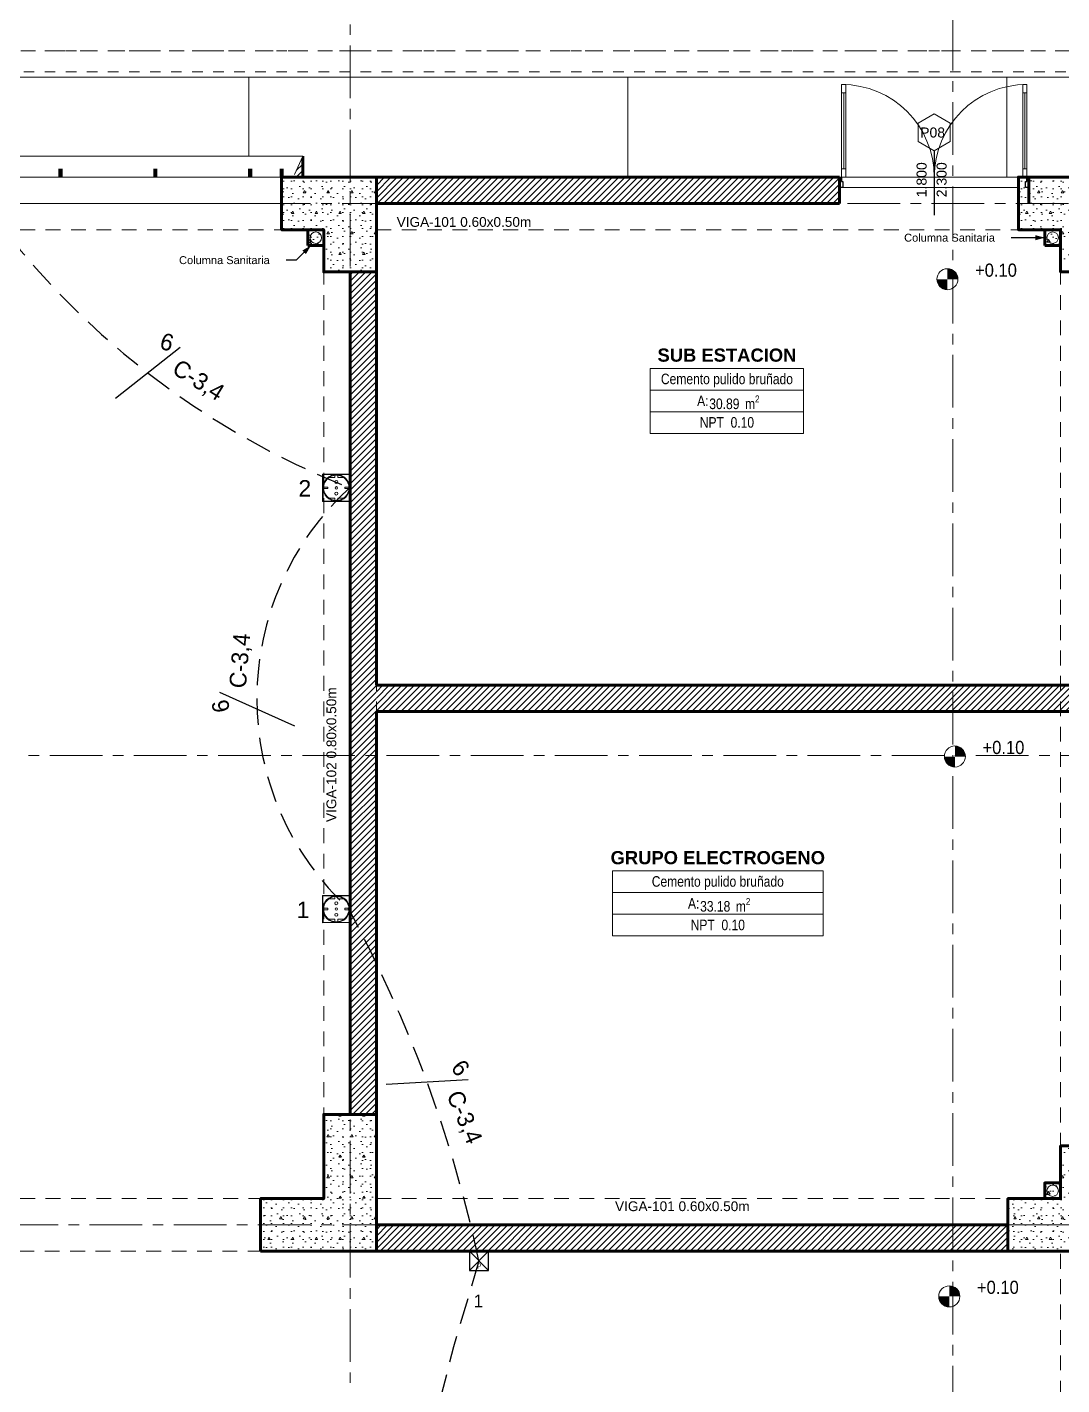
# Model space of a CAD drawing. Header units: inches. Extents: x -19 to 5698, y -728 to 92.
# Drawn here: x 41.25 to 51.08, y 28.43 to 41.32 of the extents above; entities that cross this region are included whole.
import ezdxf

# ---------------------------------------------------------------- set-up
doc = ezdxf.new("R2010")
doc.units = ezdxf.units.IN
doc.header["$MEASUREMENT"] = 0
doc.set_wipeout_variables(frame=1)
for name, pattern in [('CONTINUA', [0]), ('HIDDEN', [0.375, 0.25, -0.125]), ('Hidden Line', [0.195611, 0.141111, -0.0545]), ('HIDDEN2', [0.1875, 0.125, -0.0625]), ('Punto & Raya', [0.65, 0.5, -0.075, 0, -0.075]), ('Rayas', [0.282222, 0.141111, -0.141111]), ('super', [0.125, 0.075, -0.05]), ('Wipeout_Contour', [1, 0, -1])]:
    doc.linetypes.add(name, pattern=pattern)
doc.layers.get('0').update_dxf_attribs({"color": 61})
for name, color, linetype, lineweight in [('00 conduct tomacorr', 120, 'HIDDEN', 30), ('00 IE CKTO ILUMINACION', 3, 'Continuous', 50), ('00 IE LUZ EMERGENCIA', 253, 'Continuous', 0), ('00_IE_Luminarias', 253, 'Continuous', 0), ('10 REM ACABADOS', 170, 'Continuous', 13)]:
    doc.layers.add(name, color=color, linetype=linetype, lineweight=lineweight)
for name, color, linetype in [('02 _ ARQ _ ALB _ Ejes Generales', 251, 'Continuous'), ('02 _ ARQ _ ZON _ Espacio.3D', 7, 'Continuous'), ('08 _ STR _ EXT _ 06 Columnas', 7, 'Continuous'), ('08 _ STR _ EXT _ 06 Elementos de Fachada', 7, 'Continuous'), ('08 _ STR _ EXT _ 07 Losa Aligerada', 7, 'Continuous'), ('08 _ STR _ EXT _ 09 Vigas', 251, 'Continuous'), ('08 _ STR _ EXT _ Estacionamiento-Pavimento', 7, 'Continuous'), ('CIRCUITOS-T', 20, 'Continuous'), ('Estructura - 03 LOSA', 7, 'Continuous'), ('Estructura - 04 MURO', 7, 'Continuous'), ('Estructura - Carga', 7, 'Continuous'), ('IE-ALUM', 4, 'Continuous'), ('IE-LEYENDA', 4, 'Continuous'), ('Marcador - Secciones', 7, 'Continuous'), ('MEP - HVAC', 7, 'Continuous'), ('Notas - Etiquetas', 7, 'Continuous')]:
    doc.layers.add(name, color=color, linetype=linetype)
doc.styles.add('Annotative', font='arial.ttf')
doc.styles.add('Estilo_Generado_4', font='swisse.ttf')
doc.styles.add('Estilo_Generado_8', font='arialbd.ttf')
doc.styles.add('Estilo_Generado_9', font='ARIALN.TTF')
doc.dimstyles.new('Estilo_Generado__8', dxfattribs={"dimtxt": 0.18, "dimasz": 0.0912, "dimexe": 0.18, "dimexo": 0.0625, "dimgap": 0, "dimtad": 0, "dimtih": 1, "dimtoh": 1, "dimdec": 4, "dimzin": 0, "dimdsep": 46, "dimcen": 0.09, "dimadec": 0, "dimazin": 0, "dimtfac": 1, "dimtdec": 4, "dimtmove": 0, "dimatfit": 3, "dimldrblk": 'ARROWHEAD_5', "dimfxl": 1, "dimtolj": 1, "dimtzin": 0, "dimarcsym": 0})
pattern_1 = [(45, (0, 0), (-0.030052038, 0.030052038), [])]
pattern_2 = [(0, (0, 0), (0, 0.3897114), [0.024375, -0.200625]), (0, (0.1125, 0.19486), (0, 0.3897114), [0.024375, -0.200625]), (60, (0, 0), (-0.3375, 0.1948557), [0.024375, -0.200625]), (60, (0.225, 0), (-0.3375, 0.1948557), [0.024375, -0.200625]), (120, (0.02437, 0), (0.3375, 0.1948557), [0.024375, -0.200625]), (120, (0.24938, 0), (0.3375, 0.1948557), [0.024375, -0.200625]), (0, (0, 0.0375), (0, 0.075), [0, -0.075, 0, -0.1125]), (45, (0.0375, 0.0375), (-0.05303301, 0.05303301), [0, -0.05625, 0, -0.09375])]
pattern_3 = [(0, (0, 0), (0, 0.3117692), [0.03, -0.15]), (0, (0.09, 0.1559), (0, 0.3117692), [0.03, -0.15]), (60, (0, 0), (-0.27, 0.1558846), [0.03, -0.15]), (60, (0.18, 0), (-0.27, 0.1558846), [0.03, -0.15]), (120, (0.03, 0), (0.27, 0.1558846), [0.03, -0.15]), (120, (0.21, 0), (0.27, 0.1558846), [0.03, -0.15]), (0, (0, 0.03), (0, 0.06), [0, -0.06, 0, -0.090000004]), (45, (0.03, 0.03), (-0.04242641, 0.04242641), [0, -0.045, 0, -0.075000003])]

# ---------------------------------------------------------------- blocks, each defined once
blk = doc.blocks.new('ARROWHEAD_5')
at = {"linetype": 'Continuous', "lineweight": 0}
blk.add_hatch(color=0, dxfattribs=at).paths.add_polyline_path([(-1, 0.2679), (0, 0), (-1, -0.2679)])
at = {"color": 0, "linetype": 'Continuous', "lineweight": 0}
blk.add_line((0, 0), (-1, 0), dxfattribs=at)
blk = doc.blocks.new('tomacorriente schuko 2+T')
at = {"color": 3}
for p, q in [((-0.1377, -0.0281, -162.36), (-0.1377, -0.1227, -162.36)), ((-0.1377, -0.0281, -162.36), (-0.0441, -0.0281, -162.36)), ((-0.1367, -0.0296, -162.36), (-0.1367, -0.1211, -162.36)), ((-0.1367, -0.0296, -162.36), (-0.1367, -0.1211, -162.36)), ((-0.1367, -0.0296, -162.36), (-0.0452, -0.0296, -162.36)), ((-0.1367, -0.0296, -162.36), (-0.0909, -0.0296, -162.36)), ((-0.0935, -0.0318, -162.36), (-0.0935, -0.0465, -162.36)), ((-0.0935, -0.0465, -162.36), (-0.0883, -0.0465, -162.36)), ((-0.0909, -0.0296, -162.36), (-0.0452, -0.0296, -162.36)), ((-0.0883, -0.0318, -162.36), (-0.0883, -0.0465, -162.36)), ((-0.0452, -0.0296, -162.36), (-0.0452, -0.1211, -162.36)), ((-0.0452, -0.0296, -162.36), (-0.0452, -0.1211, -162.36)), ((-0.0441, -0.0281, -162.36), (-0.0441, -0.1227, -162.36)), ((-0.1342, -0.0701, -162.36), (-0.1261, -0.0701, -162.36)), ((-0.1342, -0.0806, -162.36), (-0.1261, -0.0806, -162.36)), ((-0.1261, -0.0496, -162.36), (-0.1261, -0.0701, -162.36)), ((-0.1261, -0.0806, -162.36), (-0.1261, -0.1011, -162.36)), ((-0.0557, -0.0496, -162.36), (-0.0557, -0.0701, -162.36)), ((-0.0557, -0.0701, -162.36), (-0.0476, -0.0701, -162.36)), ((-0.0557, -0.0806, -162.36), (-0.0476, -0.0806, -162.36)), ((-0.0557, -0.0806, -162.36), (-0.0557, -0.1011, -162.36)), ((-0.1377, -0.1227, -162.36), (-0.0441, -0.1227, -162.36)), ((-0.1367, -0.1211, -162.36), (-0.0452, -0.1211, -162.36)), ((-0.1367, -0.1211, -162.36), (-0.0909, -0.1211, -162.36)), ((-0.0935, -0.1043, -162.36), (-0.0883, -0.1043, -162.36)), ((-0.0935, -0.1043, -162.36), (-0.0935, -0.1189, -162.36)), ((-0.0909, -0.1211, -162.36), (-0.0452, -0.1211, -162.36)), ((-0.0883, -0.1043, -162.36), (-0.0883, -0.1189, -162.36))]:
    blk.add_line(p, q, dxfattribs=at)
for centre, radius in [((-0.0909, -0.0754, -162.36), 0.0457), ((-0.0909, -0.0754, -162.36), 0.0436), ((-0.1109, -0.0754, -162.36), 0.00505), ((-0.091, -0.0755, -162.36), 0.00406), ((-0.0709, -0.0754, -162.36), 0.00505)]:
    blk.add_circle(centre, radius, dxfattribs=at)
blk = doc.blocks.new('A$C27562A3E')
at = {"layer": 'IE-LEYENDA'}
for p, q in [((0.075, 0), (0, 0.075)), ((0, 0), (0.075, 0.075))]:
    blk.add_line(p, q, dxfattribs=at)
blk.add_lwpolyline([(0, 0), (0.075, 0), (0.075, 0.075), (0, 0.075)], close=True, dxfattribs=at)
at = {"color": 4}
blk.add_text('p', height=0.0195, dxfattribs=at).set_placement((0.0307, 0.0133))

msp = doc.modelspace()

# ---------------------------------------------------------------- hatches: boundary and pattern name
at = {"linetype": 'Continuous', "lineweight": 13}
for points in [[(49.9951, 38.9307), (50.0951, 38.9307), (50.0875, 38.9689), (50.0658, 39.0014), (50.0334, 39.023), (49.9951, 39.0307)], [(49.9951, 38.9307), (49.8951, 38.9307), (49.9027, 38.8924), (49.9244, 38.8599), (49.9568, 38.8383), (49.9951, 38.8307)], [(50.066, 34.3984), (50.166, 34.3984), (50.1584, 34.4366), (50.1367, 34.4691), (50.1042, 34.4908), (50.066, 34.4984)], [(50.066, 34.3984), (49.966, 34.3984), (49.9736, 34.3601), (49.9953, 34.3277), (50.0277, 34.306), (50.066, 34.2984)], [(50.0131, 29.2718), (49.9131, 29.2718), (49.9207, 29.2335), (49.9424, 29.2011), (49.9748, 29.1794), (50.0131, 29.1718)], [(50.0131, 29.2718), (50.1131, 29.2718), (50.1055, 29.31), (50.0838, 29.3425), (50.0513, 29.3642), (50.0131, 29.3718)]]:
    msp.add_hatch(color=175, dxfattribs=at).paths.add_polyline_path(points)
at = {"layer": '08 _ STR _ EXT _ 06 Columnas', "linetype": 'Continuous', "lineweight": 9}
h = msp.add_hatch(dxfattribs=at)
h.set_pattern_fill('HORMIGÓN_EN_MASA_0002', style=0, pattern_type=2)
h.set_pattern_definition(pattern_2)
h.paths.add_polyline_path([(51.57, 39), (51.57, 39.9), (50.67, 39.9), (50.67, 39.4), (51.07, 39.4), (51.07, 39)])
at = {"layer": 'Estructura - 03 LOSA', "linetype": 'Continuous', "lineweight": 13}
h = msp.add_hatch(dxfattribs=at)
h.set_pattern_fill('CEMENTO_PULIDO_Y_BRUÑADO_FA', color=251, style=0, pattern_type=2)
h.set_pattern_definition([(360, (3.7574, 18.3027), (0, 2.53199), []), (90, (3.7574, 18.3027), (-3.6, 0), [])])
h.paths.add_polyline_path([(2.17, 26.0501), (8.8212, 26.0501), (8.8218, 29.4531), (8.822, 30.7001), (8.2502, 30.7001), (8.25, 33.82), (9.07, 33.82), (9.07, 39.9), (23.57, 39.9), (51.57, 39.9), (51.57, 23.3822), (52.92, 23.3822), (52.92, 40.85), (9.07, 40.85), (2.17, 40.85)])
at = {"layer": 'Estructura - Carga', "linetype": 'Continuous', "lineweight": 13}
h = msp.add_hatch(dxfattribs=at)
h.set_pattern_fill('HORMIGÓN_ARMADO_0002', color=251, style=0, pattern_type=2)
h.set_pattern_definition(pattern_3)
h.paths.add_polyline_path([(43.92, 39.25), (44.07, 39.25), (44.07, 39.4), (43.92, 39.4)])
h = msp.add_hatch(dxfattribs=at)
h.set_pattern_fill('HORMIGÓN_ARMADO_0002', color=251, style=0, pattern_type=2)
h.set_pattern_definition(pattern_3)
h.paths.add_polyline_path([(50.92, 39.25), (51.07, 39.25), (51.07, 39.4), (50.92, 39.4)])
h = msp.add_hatch(dxfattribs=at)
h.set_pattern_fill('HORMIGÓN_ARMADO_0002', color=251, style=0, pattern_type=2)
h.set_pattern_definition(pattern_3)
h.paths.add_polyline_path([(50.92, 30.2), (51.07, 30.2), (51.07, 30.35), (50.92, 30.35)])

# ---------------------------------------------------------------- linework, layer by layer
at = {"color": 175, "linetype": 'Continuous', "lineweight": 13}
for centre in [(49.9951, 38.9307), (50.066, 34.3984), (50.0131, 29.2718)]:
    msp.add_circle(centre, 0.1, dxfattribs=at)
at = {"layer": '00 conduct tomacorr'}
msp.add_arc((67.9808, 22.5289), 23.5271, 162.48618, 195.47872, dxfattribs=at)
at = {"layer": '02 _ ARQ _ ZON _ Espacio.3D', "color": 251, "linetype": 'Continuous', "lineweight": 13}
for p, q in [((48.6294, 38.0841), (47.1717, 38.0841)), ((47.1717, 38.0841), (47.1717, 37.4664)), ((47.1717, 38.0841), (48.6294, 38.0841)), ((47.1717, 37.8782), (47.1717, 38.0841)), ((48.6294, 37.4664), (48.6294, 38.0841)), ((48.6294, 38.0841), (48.6294, 37.8782)), ((48.6294, 37.8782), (47.1717, 37.8782)), ((47.1717, 37.8782), (48.6294, 37.8782)), ((47.1717, 37.6723), (47.1717, 37.8782)), ((48.6294, 37.8782), (48.6294, 37.6723)), ((48.6294, 37.6723), (47.1717, 37.6723)), ((47.1717, 37.6723), (48.6294, 37.6723)), ((47.1717, 37.4664), (47.1717, 37.6723)), ((48.6294, 37.6723), (48.6294, 37.4664)), ((47.1717, 37.4664), (48.6294, 37.4664)), ((48.6294, 37.4664), (47.1717, 37.4664)), ((48.8142, 33.3121), (46.813, 33.3121)), ((46.813, 33.3121), (46.813, 32.6944)), ((46.813, 33.3121), (48.8142, 33.3121)), ((46.813, 33.1062), (46.813, 33.3121)), ((48.8142, 32.6944), (48.8142, 33.3121)), ((48.8142, 33.3121), (48.8142, 33.1062)), ((48.8142, 33.1062), (46.813, 33.1062)), ((46.813, 33.1062), (48.8142, 33.1062)), ((46.813, 32.9003), (46.813, 33.1062)), ((48.8142, 33.1062), (48.8142, 32.9003)), ((48.8142, 32.9003), (46.813, 32.9003)), ((46.813, 32.9003), (48.8142, 32.9003)), ((46.813, 32.6944), (46.813, 32.9003)), ((48.8142, 32.9003), (48.8142, 32.6944)), ((46.813, 32.6944), (48.8142, 32.6944)), ((48.8142, 32.6944), (46.813, 32.6944))]:
    msp.add_line(p, q, dxfattribs=at)
at = {"layer": '02 _ ARQ _ ZON _ Espacio.3D', "color": 9, "linetype": 'Continuous', "lineweight": 5, "flags": 128}
for points in [[(44.57, 35.075), (51.32, 35.075), (51.32, 39), (51.07, 39), (51.07, 39.4), (50.67, 39.4), (50.67, 39.8), (48.87, 39.8), (48.87, 39.65), (44.57, 39.65)], [(44.57, 29.95), (51.32, 29.95), (51.32, 33.025), (51.47, 33.025), (51.47, 34.825), (44.57, 34.825)]]:
    msp.add_lwpolyline(points, close=True, dxfattribs=at)
at = {"layer": '02 _ ARQ _ ZON _ Espacio.3D', "color": 254, "linetype": 'Continuous', "lineweight": 0, "flags": 128}
msp.add_lwpolyline([(51.455, 27), (51.455, 29.7), (43.47, 29.7), (43.47, 30.2), (44.07, 30.2), (44.07, 31), (44.32, 31), (44.32, 39), (44.07, 39), (44.07, 39.4), (43.67, 39.4), (43.67, 39.65), (37.77, 39.65)], dxfattribs=at)
at = {"layer": '08 _ STR _ EXT _ 06 Columnas', "color": 7, "linetype": 'Continuous', "lineweight": 80, "flags": 128}
msp.add_lwpolyline([(51.57, 39), (51.57, 39.9), (50.67, 39.9), (50.67, 39.4), (51.07, 39.4), (51.07, 39)], close=True, dxfattribs=at)
at = {"layer": '08 _ STR _ EXT _ 07 Losa Aligerada', "color": 7, "linetype": 'Rayas', "lineweight": 18, "flags": 128}
msp.add_lwpolyline([(8.17, 27.9392), (7.67, 27.9392), (7.67, 5.8), (25.2353, 5.8), (25.2353, 7.2), (30.4315, 7.2), (30.4315, 6.0005), (37.07, 6.0005), (37.07, 3.3753), (44.57, 3.3753), (44.57, 6.05), (52.32, 6.05), (52.32, 14.9999), (51.57, 14.9999), (51.57, 15.1499), (51.57, 15.7999), (51.57, 18.1001), (51.57, 18.1001), (51.57, 20.35), (46.67, 20.35), (46.67, 22.35), (46.67, 22.6), (46.67, 24.5), (46.67, 24.75), (46.67, 26.75), (51.57, 26.75), (51.57, 29.7), (51.57, 29.7), (51.57, 35.2005), (52.37, 35.2005), (52.52, 35.2005), (52.52, 41.1), (38.9553, 41.1), (38.9553, 40.8001), (34.0478, 40.8001), (34.0478, 40.5001), (23.37, 40.5001), (23.37, 43.8736), (16.2699, 43.8736), (16.2699, 39.9), (11.1201, 39.9), (11.1201, 40.95), (8.02, 40.95), (8.02, 37.7), (9.07, 37.7), (9.07, 33.9), (8.17, 33.9)], close=True, dxfattribs=at)
at = {"layer": '08 _ STR _ EXT _ 07 Losa Aligerada', "color": 7, "linetype": 'Continuous', "lineweight": 18, "flags": 128}
msp.add_lwpolyline([(9.07, 7.2), (51.57, 7.2), (51.57, 39.9), (9.07, 39.9)], dxfattribs=at)
at = {"layer": '08 _ STR _ EXT _ 09 Vigas', "color": 251, "linetype": 'super', "lineweight": 13, "true_color": 0x636466}
for p, q in [((52.52, 41.1), (38.9553, 41.1)), ((52.32, 40.9), (38.9553, 40.9))]:
    msp.add_line(p, q, dxfattribs=at)
at = {"layer": '08 _ STR _ EXT _ 09 Vigas', "color": 251, "linetype": 'Hidden Line', "lineweight": 13, "true_color": 0x636466}
for p, q in [((37.57, 39.4), (44.07, 39.4)), ((44.07, 30.2), (44.07, 39.4)), ((37.57, 30.2), (44.07, 30.2)), ((44.57, 30.2), (51.07, 30.2)), ((30.57, 29.7), (44.07, 29.7)), ((51.07, 26.4), (51.07, 29.7))]:
    msp.add_line(p, q, dxfattribs=at)
at = {"layer": '08 _ STR _ EXT _ Estacionamiento-Pavimento', "color": 7, "linetype": 'Continuous', "lineweight": 18, "flags": 128}
msp.add_lwpolyline([(9.07, 40.85), (52.92, 40.85), (52.92, 1.5), (69.77, 1.5), (69.77, 46.7845), (56.22, 46.9373), (56.22, 50.85), (9.07, 50.85)], close=True, dxfattribs=at)
at = {"layer": 'Estructura - 03 LOSA', "color": 7, "linetype": 'Continuous', "lineweight": 18, "flags": 128}
msp.add_lwpolyline([(2.17, 26.0501), (8.8212, 26.0501), (8.8218, 29.4531), (8.822, 30.7001), (8.2502, 30.7001), (8.25, 33.82), (9.07, 33.82), (9.07, 39.9), (23.57, 39.9), (51.57, 39.9), (51.57, 23.3822), (52.92, 23.3822), (52.92, 40.85), (9.07, 40.85), (2.17, 40.85)], close=True, dxfattribs=at)
at = {"layer": 'Estructura - 04 MURO', "color": 165, "linetype": 'Continuous', "lineweight": 15}
for p, q in [((48.99, 40.78), (48.99, 40.7)), ((49.03, 40.78), (48.99, 40.78)), ((49.03, 40.7), (49.03, 40.78)), ((50.71, 40.7), (50.71, 40.78)), ((50.71, 40.78), (50.75, 40.78)), ((50.75, 40.78), (50.75, 40.7)), ((48.99, 40.7), (49.03, 40.7)), ((49.01, 40.7), (49.01, 39.98)), ((50.75, 40.7), (50.71, 40.7)), ((50.73, 40.7), (50.73, 39.98)), ((49.03, 39.98), (48.99, 39.98)), ((50.71, 39.9), (50.71, 39.98)), ((50.71, 39.98), (50.75, 39.98)), ((50.75, 39.98), (50.75, 39.9)), ((50.75, 39.9), (50.71, 39.9))]:
    msp.add_line(p, q, dxfattribs=at)
at = {"layer": 'Estructura - 04 MURO', "color": 152, "linetype": 'Continuous', "lineweight": 25}
msp.add_line((49.87, 40.15), (49.87, 39.5375), dxfattribs=at)
at = {"layer": 'Estructura - 04 MURO', "color": 165, "linetype": 'Continuous', "lineweight": 25}
for p, q in [((50.738, 39.8), (50.738, 39.86)), ((50.738, 39.86), (50.75, 39.86)), ((50.75, 39.86), (50.75, 39.9)), ((50.75, 39.9), (50.77, 39.9)), ((50.77, 39.9), (50.77, 39.8)), ((50.77, 39.8), (50.738, 39.8))]:
    msp.add_line(p, q, dxfattribs=at)
at = {"layer": 'Estructura - 04 MURO', "color": 7, "linetype": 'Continuous', "lineweight": 80}
for p, q in [((50.77, 39.9), (50.77, 39.8)), ((50.77, 39.9), (50.77, 39.8)), ((50.77, 39.9), (50.77, 39.8)), ((50.77, 39.8), (50.77, 39.65)), ((50.77, 39.8), (50.77, 39.65))]:
    msp.add_line(p, q, dxfattribs=at)
at = {"layer": 'Estructura - 04 MURO', "color": 165, "linetype": 'Continuous', "lineweight": 15, "flags": 128}
for points in [[(48.99, 40.7), (48.99, 39.98), (49.01, 39.98), (49.01, 40.7)], [(49.01, 40.7), (49.01, 39.98), (49.03, 39.98), (49.03, 40.7)], [(50.73, 40.7), (50.73, 39.98), (50.71, 39.98), (50.71, 40.7)], [(50.75, 40.7), (50.75, 39.98), (50.73, 39.98), (50.73, 40.7)]]:
    msp.add_lwpolyline(points, close=True, dxfattribs=at)
at = {"layer": 'Estructura - 04 MURO', "color": 251, "linetype": 'Continuous', "lineweight": 13, "flags": 128}
msp.add_lwpolyline([(49.87, 40.5), (49.7184, 40.4125), (49.7184, 40.2375), (49.87, 40.15), (50.0215, 40.2375), (50.0215, 40.4125)], close=True, dxfattribs=at)
at = {"layer": 'Estructura - 04 MURO', "color": 165, "linetype": 'Continuous', "lineweight": 15}
msp.add_arc((50.75, 39.9), 0.88, 90, 180, dxfattribs=at)
at = {"layer": 'Estructura - Carga', "color": 7, "linetype": 'Continuous', "lineweight": 80, "flags": 128}
for points in [[(43.92, 39.25), (44.07, 39.25), (44.07, 39.4), (43.92, 39.4)], [(50.92, 39.25), (51.07, 39.25), (51.07, 39.4), (50.92, 39.4)], [(50.92, 30.2), (51.07, 30.2), (51.07, 30.35), (50.92, 30.35)]]:
    msp.add_lwpolyline(points, close=True, dxfattribs=at)
at = {"layer": 'IE-ALUM'}
for p, q in [((42.7047, 38.2827), (42.0925, 37.7982)), ((43.0793, 35.0093), (43.7918, 34.6901)), ((45.4417, 31.3282), (44.6623, 31.2823))]:
    msp.add_line(p, q, dxfattribs=at)
at = {"layer": 'MEP - HVAC', "color": 7, "linetype": 'Continuous', "lineweight": 13, "flags": 128}
for points in [[(43.995, 39.379, 1), (43.995, 39.271, 1)], [(50.995, 39.379, 1), (50.995, 39.271, 1)], [(50.995, 30.221, -1), (50.995, 30.329, -1)]]:
    msp.add_lwpolyline(points, format="xyb", close=True, dxfattribs=at)

# ---------------------------------------------------------------- texts
at = {"color": 175, "lineweight": 13, "char_height": 0.125, "attachment_point": 7, "style": 'Estilo_Generado_4'}
for insert in [(50.2576, 38.9524), (50.3285, 34.4201), (50.2756, 29.2935)]:
    msp.add_mtext('\\A1;{\\W0.900000x;\\pql;\\fSwis721 Ex BT|b0|i0|c0|p34;+0.10}', dxfattribs=dict(at, insert=insert))
at = {"layer": '00 IE CKTO ILUMINACION', "color": 30, "linetype": 'CONTINUA', "lineweight": 15, "true_color": 0xf26722}
for rotation, p in [(343.28682, (42.5009, 38.275, 10395.4412)), (100.79326, (43.1802, 34.8321, 10395.4412)), (308.28913, (45.2704, 31.4387, 10395.4412))]:
    msp.add_text('6', height=0.1596, rotation=rotation, dxfattribs=at).set_placement(p)
at = {"layer": '00 IE CKTO ILUMINACION', "color": 4, "linetype": 'CONTINUA', "lineweight": 15}
for rotation, p in [(327.94795, (42.6176, 38.0451, 0)), (85.45439, (43.3302, 35.0417, 0)), (292.95026, (45.2341, 31.1835, 0))]:
    msp.add_text('C-3,4', height=0.15962, rotation=rotation, dxfattribs=at).set_placement(p)
at = {"layer": '00 IE LUZ EMERGENCIA', "style": 'Annotative'}
for tag, p in [('2', (43.8297, 36.867)), ('1', (43.8124, 32.8643))]:
    msp.add_attdef(tag, p, '', height=0.1562, dxfattribs=at)
at = {"layer": '00_IE_Luminarias', "color": 240, "linetype": 'HIDDEN2', "true_color": 0xed1f24}
msp.add_text('1', height=0.1204, dxfattribs=at).set_placement((45.4935, 29.1678, -5710.8719))
at = {"layer": '02 _ ARQ _ ZON _ Espacio.3D', "color": 251, "lineweight": 25, "attachment_point": 2}
for s, insert, char_height, style in [('\\A1;{\\pqc;\\pt0;\\fArial|b1|i0|c0|p34;}', (48.5394, 38.3011), 0.125, 'Estilo_Generado_8'), ('\\A1;{\\pqc;\\pt0;\\fArial|b1|i0|c0|p34;SUB ESTACION}', (47.9005, 38.2725), 0.125, 'Estilo_Generado_8'), ('\\A1;{\\pqc;\\pt0;\\fArial Narrow|b0|i0|c0|p34;}', (47.27, 38.0635), 0.1, 'Estilo_Generado_9'), ('\\A1;{\\pqc;\\pt0;\\fArial Narrow|b0|i0|c0|p34;Cemento pulido bruñado}', (47.9005, 38.034), 0.1, 'Estilo_Generado_9'), ('\\A1;{\\pqc;\\pt0;\\fArial Narrow|b0|i0|c0|p34;A: }', (47.6714, 37.8263), 0.1, 'Estilo_Generado_9'), ('\\A1;{\\pqc;\\pt0,0.3;\\fArial Narrow|b0|i0|c0|p34;30.89\\fArial Narrow|b0|i0|c0|p34;\\A1{\\H.66x;\\S^  ;}\\fArial Narrow|b0|i0|c0|p34; m\\fArial Narrow|b0|i0|c0|p34;\\A1{\\H.66x;\\S2^  ;}}', (47.9711, 37.8267), 0.1, 'Estilo_Generado_9'), ('\\A1;{\\pqc;\\pt0;\\fArial Narrow|b0|i0|c0|p34;}', (47.6408, 37.6517), 0.1, 'Estilo_Generado_9'), ('\\A1;{\\pqc;\\pt0;\\fArial Narrow|b0|i0|c0|p34;NPT  0.10}', (47.9005, 37.6209), 0.1, 'Estilo_Generado_9'), ('\\A1;{\\pqc;\\pt0;\\fArial|b1|i0|c0|p34;}', (48.8142, 33.5291), 0.125, 'Estilo_Generado_8'), ('\\A1;{\\pqc;\\pt0;\\fArial|b1|i0|c0|p34;GRUPO ELECTROGENO}', (47.8136, 33.5005), 0.125, 'Estilo_Generado_8'), ('\\A1;{\\pqc;\\pt0;\\fArial Narrow|b0|i0|c0|p34;}', (47.183, 33.2915), 0.1, 'Estilo_Generado_9'), ('\\A1;{\\pqc;\\pt0;\\fArial Narrow|b0|i0|c0|p34;Cemento pulido bruñado}', (47.8136, 33.262), 0.1, 'Estilo_Generado_9'), ('\\A1;{\\pqc;\\pt0;\\fArial Narrow|b0|i0|c0|p34;A: }', (47.5845, 33.0543), 0.1, 'Estilo_Generado_9'), ('\\A1;{\\pqc;\\pt0,0.3;\\fArial Narrow|b0|i0|c0|p34;33.18\\fArial Narrow|b0|i0|c0|p34;\\A1{\\H.66x;\\S^  ;}\\fArial Narrow|b0|i0|c0|p34; m\\fArial Narrow|b0|i0|c0|p34;\\A1{\\H.66x;\\S2^  ;}}', (47.8842, 33.0548), 0.1, 'Estilo_Generado_9'), ('\\A1;{\\pqc;\\pt0;\\fArial Narrow|b0|i0|c0|p34;}', (47.5538, 32.8797), 0.1, 'Estilo_Generado_9'), ('\\A1;{\\pqc;\\pt0;\\fArial Narrow|b0|i0|c0|p34;NPT  0.10}', (47.8136, 32.8489), 0.1, 'Estilo_Generado_9')]:
    msp.add_mtext(s, dxfattribs=dict(at, insert=insert, char_height=char_height, style=style))
at = {"layer": 'Estructura - 04 MURO', "color": 251, "lineweight": 25, "insert": (49.7366, 40.275), "char_height": 0.095, "attachment_point": 7, "style": 'Estilo_Generado_4'}
msp.add_mtext('\\A1;{\\pql;\\pt0;\\fSwis721 Ex BT|b0|i0|c0|p34;P08\\fSwis721 Ex BT|b0|i0|c0|p34;\\fSwis721 Ex BT|b0|i0|c0|p34;\\fSwis721 Ex BT|b0|i0|c0|p34;}', dxfattribs=at)
at = {"layer": 'Estructura - 04 MURO', "color": 251, "lineweight": 25, "char_height": 0.095, "attachment_point": 7, "rotation": 90, "style": 'Estilo_Generado_4'}
for s, insert in [('\\A1;{\\pql;\\pt0;\\fSwis721 Ex BT|b0|i0|c0|p34;1.800\\fSwis721 Ex BT|b0|i0|c0|p34;\\A1{\\H.66x;\\S^  ;}\\fSwis721 Ex BT|b0|i0|c0|p34;\\fSwis721 Ex BT|b0|i0|c0|p34;}', (49.8249, 39.7091)), ('\\A1;{\\pql;\\pt0;\\fSwis721 Ex BT|b0|i0|c0|p34;2.300\\fSwis721 Ex BT|b0|i0|c0|p34;\\A1{\\H.66x;\\S^  ;}\\fSwis721 Ex BT|b0|i0|c0|p34;\\fSwis721 Ex BT|b0|i0|c0|p34;}', (50.0149, 39.7091))]:
    msp.add_mtext(s, dxfattribs=dict(at, insert=insert))
at = {"layer": 'Notas - Etiquetas', "color": 171, "linetype": 'Continuous', "lineweight": 13, "char_height": 0.0925, "attachment_point": 7, "style": 'Estilo_Generado_4'}
for insert in [(44.7631, 39.4267), (46.8374, 30.0801)]:
    msp.add_mtext('\\A1;{\\pql;\\fSwis721 Ex BT|b0|i0|c0|p34;VIGA-101\\fSwis721 Ex BT|b0|i0|c0|p34; \\fSwis721 Ex BT|b0|i0|c0|p34;0.60\\fSwis721 Ex BT|b0|i0|c0|p34;x\\fSwis721 Ex BT|b0|i0|c0|p34;0.50\\fSwis721 Ex BT|b0|i0|c0|p34;m}', dxfattribs=dict(at, insert=insert))
at = {"layer": 'Notas - Etiquetas', "color": 5, "linetype": 'Continuous', "lineweight": 35, "char_height": 0.075, "attachment_point": 4, "style": 'Estilo_Generado_4'}
for insert in [(49.5841, 39.3246), (42.6953, 39.1111)]:
    msp.add_mtext('\\A1;{\\pql;\\fSwis721 Ex BT|b0|i0|c0|p34;Columna Sanitaria}', dxfattribs=dict(at, insert=insert))
at = {"layer": 'Notas - Etiquetas', "color": 171, "linetype": 'Continuous', "lineweight": 13, "insert": (44.1899, 33.7763), "char_height": 0.0925, "attachment_point": 7, "rotation": 90, "style": 'Estilo_Generado_4'}
msp.add_mtext('\\A1;{\\pql;\\fSwis721 Ex BT|b0|i0|c0|p34;VIGA-102\\fSwis721 Ex BT|b0|i0|c0|p34; \\fSwis721 Ex BT|b0|i0|c0|p34;0.80\\fSwis721 Ex BT|b0|i0|c0|p34;x\\fSwis721 Ex BT|b0|i0|c0|p34;0.50\\fSwis721 Ex BT|b0|i0|c0|p34;m}', dxfattribs=at)

# ---------------------------------------------------------------- leaders
at = {"layer": 'Notas - Etiquetas', "color": 144, "linetype": 'Continuous', "lineweight": 13, "annotation_type": 0, "has_hookline": 1, "hookline_direction": 1, "text_width": 1.0171}
for points in [[(50.92, 39.325), (50.6012, 39.3246)], [(43.9476, 39.25), (43.8091, 39.1111), (43.7124, 39.1111)]]:
    msp.add_leader(points, dimstyle='Estilo_Generado__8', dxfattribs=at)

# ---------------------------------------------------------------- next in the draw order: wipeouts: each hides what was drawn before it
at = {"color": 254, "linetype": 'Wipeout_Contour', "lineweight": 0, "ltscale": 177.271737}
msp.add_wipeout([(43.87, 40.1), (43.7811, 39.9), (43.87, 39.9)], dxfattribs=at).dxf.layer = '08 _ STR _ EXT _ 06 Elementos de Fachada'
at = {"color": 254, "linetype": 'Wipeout_Contour', "lineweight": 0, "ltscale": 245.621672}
msp.add_wipeout([(44.57, 39.65), (48.97, 39.65), (48.97, 39.9), (44.57, 39.9)], dxfattribs=at).dxf.layer = 'Estructura - 04 MURO'
at = {"color": 254, "linetype": 'Wipeout_Contour', "lineweight": 0, "ltscale": 224.635947}
msp.add_wipeout([(44.57, 29.95), (44.57, 29.7), (50.57, 29.7), (50.57, 29.95)], dxfattribs=at).dxf.layer = 'Estructura - 04 MURO'

# ---------------------------------------------------------------- next in the draw order: hatches: boundary and pattern name
at = {"layer": '08 _ STR _ EXT _ 06 Columnas', "linetype": 'Continuous', "lineweight": 9}
h = msp.add_hatch(dxfattribs=at)
h.set_pattern_fill('HORMIGÓN_EN_MASA_0002', style=0, pattern_type=2)
h.set_pattern_definition(pattern_2)
h.paths.add_polyline_path([(50.57, 29.7), (51.57, 29.7), (51.57, 30.7), (51.07, 30.7), (51.07, 30.2), (50.57, 30.2)])
at = {"layer": '08 _ STR _ EXT _ 06 Elementos de Fachada', "linetype": 'Continuous', "lineweight": 5}
h = msp.add_hatch(dxfattribs=at)
h.set_pattern_fill('LADRILLO_COMÚN_0002', color=250, style=0, pattern_type=2)
h.set_pattern_definition(pattern_1)
h.paths.add_polyline_path([(43.87, 40.1), (43.7811, 39.9), (43.87, 39.9)])
at = {"layer": 'Estructura - 04 MURO', "linetype": 'Continuous', "lineweight": 5}
h = msp.add_hatch(dxfattribs=at)
h.set_pattern_fill('LADRILLO_COMÚN_0002', color=250, style=0, pattern_type=2)
h.set_pattern_definition(pattern_1)
h.paths.add_polyline_path([(44.57, 39.65), (48.97, 39.65), (48.97, 39.9), (44.57, 39.9)])
h = msp.add_hatch(dxfattribs=at)
h.set_pattern_fill('LADRILLO_COMÚN_0002', color=250, style=0, pattern_type=2)
h.set_pattern_definition(pattern_1)
h.paths.add_polyline_path([(44.57, 29.95), (44.57, 29.7), (50.57, 29.7), (50.57, 29.95)])

# ---------------------------------------------------------------- next in the draw order: linework, layer by layer
at = {"layer": '02 _ ARQ _ ALB _ Ejes Generales', "color": 251, "linetype": 'Punto & Raya', "lineweight": 13, "true_color": 0x636466}
msp.add_line((5.8454, 29.95), (54.57, 29.95), dxfattribs=at)
at = {"layer": '08 _ STR _ EXT _ 06 Columnas', "color": 7, "linetype": 'Continuous', "lineweight": 80, "flags": 128}
msp.add_lwpolyline([(50.57, 29.7), (51.57, 29.7), (51.57, 30.7), (51.07, 30.7), (51.07, 30.2), (50.57, 30.2)], close=True, dxfattribs=at)
at = {"layer": '08 _ STR _ EXT _ 06 Elementos de Fachada', "color": 7, "linetype": 'Continuous', "lineweight": 80, "flags": 128}
msp.add_lwpolyline([(43.87, 39.9), (43.87, 40.1)], dxfattribs=at)
at = {"layer": '08 _ STR _ EXT _ 09 Vigas', "color": 251, "linetype": 'Hidden Line', "lineweight": 13, "true_color": 0x636466}
for p, q in [((44.57, 39.9), (44.07, 39.9)), ((44.57, 29.7), (44.07, 29.7)), ((44.57, 29.7), (51.07, 29.7))]:
    msp.add_line(p, q, dxfattribs=at)
at = {"layer": 'Estructura - 04 MURO', "color": 165, "linetype": 'Continuous', "lineweight": 15}
for p, q in [((48.99, 39.98), (48.99, 39.9)), ((49.03, 39.9), (49.03, 39.98)), ((48.99, 39.9), (49.03, 39.9))]:
    msp.add_line(p, q, dxfattribs=at)
at = {"layer": 'Estructura - 04 MURO', "color": 7, "linetype": 'Continuous', "lineweight": 80}
for p, q in [((48.97, 39.9), (48.97, 39.8)), ((48.97, 39.9), (48.97, 39.8)), ((48.97, 39.9), (48.97, 39.8)), ((48.97, 39.8), (48.97, 39.65)), ((48.97, 39.8), (48.97, 39.65))]:
    msp.add_line(p, q, dxfattribs=at)
at = {"layer": 'Estructura - 04 MURO', "color": 165, "linetype": 'Continuous', "lineweight": 25}
for p, q in [((48.97, 39.8), (48.97, 39.9)), ((48.97, 39.9), (48.99, 39.9)), ((48.99, 39.9), (48.99, 39.86)), ((48.99, 39.86), (49.002, 39.86)), ((49.002, 39.86), (49.002, 39.8)), ((49.002, 39.8), (48.97, 39.8))]:
    msp.add_line(p, q, dxfattribs=at)
at = {"layer": 'Estructura - 04 MURO', "color": 7, "linetype": 'Continuous', "lineweight": 80, "flags": 128}
for points in [[(48.97, 39.9), (44.57, 39.9)], [(44.57, 39.65), (48.97, 39.65)], [(50.57, 29.95), (44.57, 29.95)], [(44.57, 29.7), (50.57, 29.7)]]:
    msp.add_lwpolyline(points, dxfattribs=at)
at = {"layer": 'Estructura - 04 MURO', "color": 165, "linetype": 'Continuous', "lineweight": 15}
msp.add_arc((48.99, 39.9), 0.88, 0, 90, dxfattribs=at)

# ---------------------------------------------------------------- next in the draw order: block references
at = {"layer": 'CIRCUITOS-T', "xscale": 2.424811351007703, "yscale": 2.424811351007703, "zscale": 2.424811351007703}
msp.add_blockref('A$C27562A3E', (45.4534, 29.5181), dxfattribs=at)

# ---------------------------------------------------------------- next in the draw order: wipeouts: each hides what was drawn before it
at = {"color": 254, "linetype": 'Wipeout_Contour', "lineweight": 0, "ltscale": 745.804662}
msp.add_wipeout([(23.57, 40.1), (23.57, 39.65), (30.07, 39.65), (30.07, 39.9), (30.97, 39.9), (30.97, 39.65), (36.87, 39.65), (36.87, 39.9), (37.77, 39.9), (37.77, 39.65), (43.67, 39.65), (43.67, 39.9), (43.7811, 39.9), (43.87, 40.1)], dxfattribs=at).dxf.layer = '08 _ STR _ EXT _ 06 Elementos de Fachada'
at = {"color": 254, "linetype": 'Wipeout_Contour', "lineweight": 0, "ltscale": 286.091618}
msp.add_wipeout([(44.32, 39), (44.32, 31), (44.57, 31), (44.57, 39.65), (44.57, 39)], dxfattribs=at).dxf.layer = 'Estructura - 04 MURO'

# ---------------------------------------------------------------- next in the draw order: hatches: boundary and pattern name
at = {"layer": '08 _ STR _ EXT _ 06 Columnas', "linetype": 'Continuous', "lineweight": 9}
h = msp.add_hatch(dxfattribs=at)
h.set_pattern_fill('HORMIGÓN_EN_MASA_0002', style=0, pattern_type=2)
h.set_pattern_definition(pattern_2)
h.paths.add_polyline_path([(43.47, 29.7), (44.57, 29.7), (44.57, 31), (44.07, 31), (44.07, 30.2), (43.47, 30.2)])
at = {"layer": 'Estructura - 04 MURO', "linetype": 'Continuous', "lineweight": 5}
h = msp.add_hatch(dxfattribs=at)
h.set_pattern_fill('LADRILLO_COMÚN_0002', color=250, style=0, pattern_type=2)
h.set_pattern_definition(pattern_1)
h.paths.add_polyline_path([(44.32, 39), (44.32, 31), (44.57, 31), (44.57, 39.65), (44.57, 39)])

# ---------------------------------------------------------------- next in the draw order: linework, layer by layer
at = {"layer": '00 conduct tomacorr'}
for centre, radius, start, end in [((46.1486, 34.9473), 2.7148, 132.46651, 227.36759), ((33.3526, 26.99), 12.4699, 12.12438, 28.58971)]:
    msp.add_arc(centre, radius, start, end, dxfattribs=at)
at = {"layer": '02 _ ARQ _ ALB _ Ejes Generales', "color": 251, "linetype": 'Punto & Raya', "lineweight": 13, "true_color": 0x636466}
msp.add_line((44.32, 3.05), (44.32, 44.9), dxfattribs=at)
at = {"layer": '08 _ STR _ EXT _ 06 Columnas', "color": 7, "linetype": 'Continuous', "lineweight": 60, "flags": 128}
msp.add_lwpolyline([(43.47, 29.7), (44.57, 29.7), (44.57, 31), (44.07, 31), (44.07, 30.2), (43.47, 30.2)], close=True, dxfattribs=at)
at = {"layer": '08 _ STR _ EXT _ 06 Elementos de Fachada', "color": 7, "linetype": 'Continuous', "lineweight": 13, "flags": 128}
for points in [[(43.87, 40.1), (23.57, 40.1)], [(43.7916, 39.9236), (43.87, 40.1)], [(37.77, 39.65), (43.67, 39.65)]]:
    msp.add_lwpolyline(points, dxfattribs=at)
at = {"layer": '08 _ STR _ EXT _ 09 Vigas', "color": 251, "linetype": 'Hidden Line', "lineweight": 13, "true_color": 0x636466}
msp.add_line((44.57, 39.4), (51.07, 39.4), dxfattribs=at)
at = {"layer": 'Estructura - 04 MURO', "color": 7, "linetype": 'Continuous', "lineweight": 80, "flags": 128}
for points in [[(44.57, 35.075), (44.57, 39.65)], [(44.32, 39), (44.32, 31)], [(44.57, 31), (44.57, 34.825)]]:
    msp.add_lwpolyline(points, dxfattribs=at)
at = {"layer": 'Marcador - Secciones', "color": 251, "linetype": 'Punto & Raya', "lineweight": 13, "true_color": 0x636466}
msp.add_line((4.6666, 34.4067), (55.9402, 34.4067), dxfattribs=at)

# ---------------------------------------------------------------- next in the draw order: block references
at = {"layer": '10 REM ACABADOS', "xscale": 2.759423129612763, "yscale": 2.759423129612763, "zscale": 2.759423129612763, "rotation": 90.09900314736282}
for p in [(43.981, 37.2003, 448.0199), (43.981, 33.2003, 448.0199)]:
    msp.add_blockref('tomacorriente schuko 2+T', p, dxfattribs=at)

# ---------------------------------------------------------------- next in the draw order: wipeouts: each hides what was drawn before it
at = {"color": 254, "linetype": 'Wipeout_Contour', "lineweight": 0, "ltscale": 628.945722}
msp.add_wipeout([(23.57, 39.65), (30.07, 39.65), (30.07, 39.9), (30.97, 39.9), (30.97, 39.65), (36.87, 39.65), (36.87, 39.9), (37.77, 39.9), (37.77, 39.65), (43.67, 39.65), (43.67, 39.9), (23.57, 39.9)], dxfattribs=at).dxf.layer = 'Estructura - 04 MURO'
at = {"color": 254, "linetype": 'Wipeout_Contour', "lineweight": 0, "ltscale": 237.41196}
msp.add_wipeout([(44.57, 34.825), (51.32, 34.825), (51.32, 35.075), (44.57, 35.075)], dxfattribs=at).dxf.layer = 'Estructura - 04 MURO'

# ---------------------------------------------------------------- next in the draw order: hatches: boundary and pattern name
at = {"linetype": 'Continuous', "lineweight": 13}
for points in [[(41.59, 39.98), (41.55, 39.98), (41.55, 39.9), (41.59, 39.9)], [(42.49, 39.98), (42.45, 39.98), (42.45, 39.9), (42.49, 39.9)], [(43.39, 39.98), (43.35, 39.98), (43.35, 39.9), (43.39, 39.9)], [(43.69, 39.98), (43.65, 39.98), (43.65, 39.9), (43.69, 39.9)]]:
    msp.add_hatch(color=253, dxfattribs=at).paths.add_polyline_path(points)
at = {"layer": '08 _ STR _ EXT _ 06 Columnas', "linetype": 'Continuous', "lineweight": 9}
h = msp.add_hatch(dxfattribs=at)
h.set_pattern_fill('HORMIGÓN_EN_MASA_0002', style=0, pattern_type=2)
h.set_pattern_definition(pattern_2)
h.paths.add_polyline_path([(44.57, 39), (44.57, 39.9), (43.67, 39.9), (43.67, 39.4), (44.07, 39.4), (44.07, 39)])
at = {"layer": 'Estructura - 04 MURO', "linetype": 'Continuous', "lineweight": 5}
h = msp.add_hatch(dxfattribs=at)
h.set_pattern_fill('LADRILLO_COMÚN_0002', color=250, style=0, pattern_type=2)
h.set_pattern_definition(pattern_1)
h.paths.add_polyline_path([(44.57, 34.825), (51.32, 34.825), (51.32, 35.075), (44.57, 35.075)])

# ---------------------------------------------------------------- next in the draw order: linework, layer by layer
at = {"layer": '00 conduct tomacorr'}
msp.add_arc((47.184, 44.2231), 7.8183, 215.79771, 248.47695, dxfattribs=at)
at = {"layer": '02 _ ARQ _ ALB _ Ejes Generales', "color": 251, "linetype": 'Punto & Raya', "lineweight": 13, "true_color": 0x636466}
msp.add_line((5.8454, 39.65), (54.57, 39.65), dxfattribs=at)
at = {"layer": '08 _ STR _ EXT _ 06 Columnas', "color": 7, "linetype": 'Continuous', "lineweight": 80, "flags": 128}
msp.add_lwpolyline([(44.57, 39), (44.57, 39.9), (43.67, 39.9), (43.67, 39.4), (44.07, 39.4), (44.07, 39)], close=True, dxfattribs=at)
at = {"layer": '08 _ STR _ EXT _ 09 Vigas', "color": 251, "linetype": 'Hidden Line', "lineweight": 13, "true_color": 0x636466}
for p, q in [((9.07, 39.9), (51.57, 39.9)), ((44.57, 30.2), (44.57, 39.4)), ((51.07, 30.2), (51.07, 39.4))]:
    msp.add_line(p, q, dxfattribs=at)
at = {"layer": 'Estructura - 04 MURO', "color": 7, "linetype": 'Continuous', "lineweight": 13, "flags": 128}
for points in [[(43.67, 39.9), (23.57, 39.9)], [(37.77, 39.65), (43.67, 39.65)]]:
    msp.add_lwpolyline(points, dxfattribs=at)
at = {"layer": 'Estructura - 04 MURO', "color": 7, "linetype": 'Continuous', "lineweight": 80, "flags": 128}
for points in [[(51.32, 35.075), (44.57, 35.075)], [(44.57, 34.825), (51.32, 34.825)]]:
    msp.add_lwpolyline(points, dxfattribs=at)
at = {"layer": 'Marcador - Secciones', "color": 251, "linetype": 'Punto & Raya', "lineweight": 13, "true_color": 0x636466}
msp.add_line((50.0454, 46.2111), (50.0454, 0.9472), dxfattribs=at)

doc.saveas('drawing.dxf')
